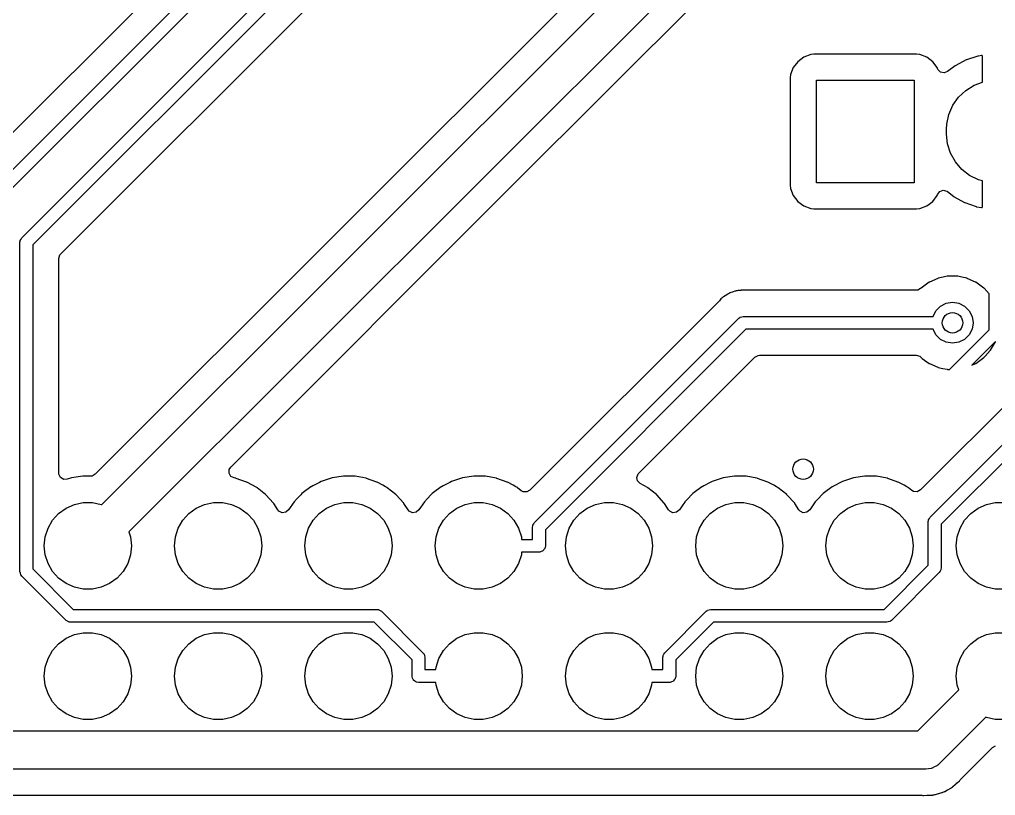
# Model space of a CAD drawing. Extents: x 0.3 to 11.5, y -8.2 to 3.2.
# Drawn here: x 2.904 to 3.653, y -3.338 to -2.742 of the extents above; entities that cross this region are included whole.
import ezdxf

# ---------------------------------------------------------------- set-up
doc = ezdxf.new("R2010")
doc.units = 0
doc.header["$MEASUREMENT"] = 0
doc.layers.add('BLACK', color=7, linetype='CONTINUOUS')

msp = doc.modelspace()

# ---------------------------------------------------------------- linework, layer by layer
at = {"layer": 'BLACK', "linetype": 'CONTINUOUS'}
for p, q in [((2.90604, -2.90925), (4.07264, -1.74264)), ((4.0797, -1.7495), (2.91444, -2.91477)), ((2.66121, -3.09468), (3.92344, -1.83244)), ((3.93185, -1.83796), (2.66672, -3.10308)), ((3.8738, -2.17957), (2.96242, -3.09095)), ((2.96746, -3.11423), (3.89017, -2.19151)), ((3.90673, -2.21672), (2.98823, -3.13521)), ((3.28273, -2.86902), (3.91357, -2.23819)), ((2.93591, -2.92161), (3.61271, -2.24481)), ((4.43265, -2.26604), (3.59573, -3.10296)), ((3.60322, -3.12378), (4.4478, -2.2792)), ((4.45332, -2.2876), (3.61162, -3.1293)), ((3.02948, -2.6981), (2.65437, -3.07321)), ((3.50614, -2.77065), (3.50155, -2.77408)), ((3.51151, -2.76863), (3.50614, -2.77065)), ((3.51396, -2.76837), (3.51151, -2.76863)), ((3.59275, -2.76837), (3.51396, -2.76837)), ((3.59519, -2.76863), (3.59275, -2.76837)), ((3.60056, -2.77065), (3.59519, -2.76863)), ((3.60515, -2.77408), (3.60056, -2.77065)), ((3.63979, -2.76982), (3.63119, -2.77263)), ((3.64018, -2.76973), (3.63979, -2.76982)), ((3.64263, -2.76935), (3.64018, -2.76973)), ((3.6432, -2.76943), (3.64263, -2.76935)), ((3.64335, -2.76996), (3.6432, -2.76943)), ((3.64335, -2.78981), (3.64335, -2.76996)), ((3.49811, -2.77867), (3.4961, -2.78404)), ((3.50155, -2.77408), (3.49811, -2.77867)), ((3.60859, -2.77867), (3.60515, -2.77408)), ((3.60887, -2.77942), (3.60859, -2.77867)), ((3.62244, -2.77719), (3.6165, -2.78165)), ((3.62279, -2.77697), (3.62244, -2.77719)), ((3.63081, -2.77279), (3.62279, -2.77697)), ((3.63119, -2.77263), (3.63081, -2.77279)), ((3.4961, -2.78404), (3.49583, -2.78649)), ((3.49583, -2.78649), (3.49583, -2.86902)), ((3.60917, -2.78007), (3.60887, -2.77942)), ((3.61115, -2.78204), (3.60917, -2.78007)), ((3.61388, -2.78263), (3.61115, -2.78204)), ((3.6165, -2.78165), (3.61388, -2.78263)), ((3.51585, -2.86713), (3.51585, -2.78839)), ((3.51585, -2.78839), (3.59085, -2.78839)), ((3.59085, -2.78839), (3.59085, -2.86713)), ((3.63047, -2.79617), (3.63691, -2.79218)), ((3.63691, -2.79218), (3.64335, -2.78981)), ((3.62062, -2.80759), (3.62496, -2.80138)), ((3.62496, -2.80138), (3.63047, -2.79617)), ((3.61761, -2.81455), (3.62062, -2.80759)), ((3.61606, -2.82197), (3.61761, -2.81455)), ((3.61585, -2.82589), (3.61606, -2.82197)), ((3.61585, -2.82963), (3.61585, -2.82589)), ((3.61662, -2.83717), (3.61585, -2.82963)), ((3.61888, -2.8444), (3.61662, -2.83717)), ((3.62256, -2.85103), (3.61888, -2.8444)), ((3.62749, -2.85678), (3.62256, -2.85103)), ((3.63348, -2.86143), (3.62749, -2.85678)), ((3.59085, -2.86713), (3.51585, -2.86713)), ((3.64028, -2.86477), (3.63348, -2.86143)), ((3.64335, -2.86557), (3.64028, -2.86477)), ((3.64335, -2.8855), (3.64335, -2.86557)), ((3.06641, -3.08535), (3.28273, -2.86902)), ((3.49583, -2.86902), (3.4961, -2.87147)), ((3.4961, -2.87147), (3.49811, -2.87684)), ((3.60859, -2.87684), (3.60889, -2.87604)), ((3.60889, -2.87604), (3.61057, -2.8738)), ((3.61057, -2.8738), (3.61319, -2.87283)), ((3.61319, -2.87283), (3.61592, -2.87343)), ((3.61592, -2.87343), (3.61661, -2.87388)), ((3.61661, -2.87388), (3.62126, -2.87756)), ((3.49811, -2.87684), (3.50155, -2.88143)), ((3.50155, -2.88143), (3.50614, -2.88487)), ((3.60056, -2.88487), (3.60515, -2.88143)), ((3.60515, -2.88143), (3.60859, -2.87684)), ((3.62126, -2.87756), (3.6216, -2.87778)), ((3.6216, -2.87778), (3.62952, -2.88215)), ((3.62952, -2.88215), (3.62989, -2.88232)), ((3.62989, -2.88232), (3.63842, -2.88534)), ((3.50614, -2.88487), (3.51151, -2.88688)), ((3.51151, -2.88688), (3.51396, -2.88715)), ((3.51396, -2.88715), (3.59275, -2.88715)), ((3.59275, -2.88715), (3.59519, -2.88688)), ((3.59519, -2.88688), (3.60056, -2.88487)), ((3.63842, -2.88534), (3.63881, -2.88544)), ((3.63881, -2.88544), (3.64265, -2.88613)), ((3.64265, -2.88613), (3.64317, -2.88607)), ((3.64317, -2.88607), (3.64333, -2.88555)), ((3.64333, -2.88555), (3.64335, -2.8855)), ((2.9046, -2.91273), (2.90472, -2.91186)), ((2.9046, -3.16565), (2.9046, -2.91273)), ((2.90471, -2.91168), (2.90476, -2.91158)), ((2.90472, -2.91186), (2.90471, -2.91168)), ((2.90476, -2.91158), (2.9048, -2.91133)), ((2.9048, -2.91133), (2.90546, -2.91031)), ((2.90546, -2.91031), (2.90604, -2.90925)), ((2.91444, -2.91477), (2.91444, -3.16362)), ((2.93446, -2.92511), (2.93525, -2.92243)), ((2.93446, -3.09002), (2.93446, -2.92511)), ((2.93525, -2.92243), (2.93591, -2.92161)), ((3.60238, -2.94345), (3.5963, -2.94787)), ((3.60262, -2.94334), (3.60238, -2.94345)), ((3.60901, -2.9405), (3.60262, -2.94334)), ((3.60262, -2.94334), (3.60262, -2.94334)), ((3.60902, -2.9405), (3.60901, -2.9405)), ((3.60925, -2.94039), (3.60902, -2.9405)), ((3.61326, -2.93954), (3.60925, -2.94039)), ((3.61635, -2.93888), (3.61326, -2.93954)), ((3.61661, -2.93883), (3.61635, -2.93888)), ((3.61635, -2.93888), (3.61635, -2.93888)), ((3.62413, -2.93883), (3.61661, -2.93883)), ((3.62438, -2.93888), (3.62413, -2.93883)), ((3.62748, -2.93954), (3.62438, -2.93888)), ((3.62438, -2.93888), (3.62438, -2.93888)), ((3.63148, -2.94039), (3.62748, -2.93954)), ((3.63172, -2.9405), (3.63148, -2.94039)), ((3.63811, -2.94334), (3.63172, -2.9405)), ((3.63172, -2.9405), (3.63172, -2.9405)), ((3.63835, -2.94345), (3.63811, -2.94334)), ((3.63811, -2.94334), (3.63811, -2.94334)), ((3.64443, -2.94787), (3.63835, -2.94345)), ((3.45146, -2.95104), (3.45009, -2.95144)), ((3.45191, -2.95089), (3.45146, -2.95104)), ((3.45323, -2.95036), (3.45191, -2.95089)), ((3.45352, -2.95025), (3.45323, -2.95036)), ((3.45323, -2.95036), (3.45323, -2.95036)), ((3.45383, -2.95021), (3.45352, -2.95025)), ((3.45431, -2.95015), (3.45383, -2.95021)), ((3.45383, -2.95021), (3.45383, -2.95021)), ((3.45508, -2.94999), (3.45431, -2.95015)), ((3.45584, -2.94976), (3.45508, -2.94999)), ((3.45615, -2.94976), (3.45584, -2.94976)), ((3.45631, -2.94975), (3.45615, -2.94976)), ((3.45758, -2.94971), (3.45631, -2.94975)), ((3.45805, -2.94967), (3.45758, -2.94971)), ((3.45821, -2.94965), (3.45805, -2.94967)), ((3.45805, -2.94967), (3.45805, -2.94967)), ((3.45805, -2.94967), (3.45805, -2.94967)), ((3.45931, -2.94965), (3.45821, -2.94965)), ((3.45946, -2.94965), (3.45931, -2.94965)), ((3.46183, -2.94958), (3.45946, -2.94965)), ((3.46214, -2.94957), (3.46183, -2.94958)), ((3.46183, -2.94958), (3.46183, -2.94958)), ((3.46244, -2.94963), (3.46214, -2.94957)), ((3.46288, -2.94965), (3.46244, -2.94963)), ((3.59248, -2.94965), (3.46288, -2.94965)), ((3.59379, -2.94948), (3.59248, -2.94965)), ((3.59589, -2.94819), (3.59379, -2.94948)), ((3.59593, -2.94823), (3.59589, -2.94819)), ((3.59613, -2.94806), (3.59593, -2.94823)), ((3.5963, -2.94787), (3.59613, -2.94806)), ((3.64461, -2.94806), (3.64443, -2.94787)), ((3.64843, -2.95231), (3.64461, -2.94806)), ((3.64461, -2.94806), (3.64461, -2.94806)), ((3.44114, -2.95796), (3.29596, -3.10314)), ((3.44146, -2.95761), (3.44114, -2.95796)), ((3.44207, -2.95686), (3.44146, -2.95761)), ((3.44257, -2.95627), (3.44207, -2.95686)), ((3.44321, -2.9558), (3.44257, -2.95627)), ((3.4438, -2.95529), (3.44321, -2.9558)), ((3.44437, -2.95473), (3.4438, -2.95529)), ((3.44464, -2.95457), (3.44437, -2.95473)), ((3.44587, -2.95384), (3.44464, -2.95457)), ((3.44464, -2.95457), (3.44464, -2.95457)), ((3.44626, -2.95359), (3.44587, -2.95384)), ((3.44741, -2.95275), (3.44626, -2.95359)), ((3.44766, -2.95256), (3.44741, -2.95275)), ((3.44741, -2.95275), (3.44741, -2.95275)), ((3.44841, -2.95227), (3.44766, -2.95256)), ((3.44911, -2.95193), (3.44841, -2.95227)), ((3.44952, -2.95168), (3.44911, -2.95193)), ((3.44979, -2.95152), (3.44952, -2.95168)), ((3.44952, -2.95168), (3.44952, -2.95168)), ((3.45009, -2.95144), (3.44979, -2.95152)), ((3.45009, -2.95144), (3.45009, -2.95144)), ((3.64843, -2.97994), (3.64843, -2.95231)), ((3.60542, -2.96967), (3.60763, -2.96534)), ((3.60763, -2.96534), (3.61111, -2.96185)), ((3.61111, -2.96185), (3.6155, -2.95962)), ((3.6155, -2.95962), (3.62037, -2.95885)), ((3.62037, -2.95885), (3.62523, -2.95962)), ((3.62523, -2.95962), (3.62962, -2.96185)), ((3.62962, -2.96185), (3.63311, -2.96534)), ((3.63311, -2.96534), (3.63534, -2.96973)), ((3.29948, -3.12793), (3.4563, -2.97111)), ((3.4563, -2.97111), (3.457, -2.97059)), ((3.457, -2.97059), (3.45712, -2.97045)), ((3.45712, -2.97045), (3.45722, -2.97042)), ((3.45722, -2.97042), (3.45743, -2.97027)), ((3.45743, -2.97027), (3.45861, -2.97001)), ((3.45861, -2.97001), (3.45978, -2.96967)), ((3.45978, -2.96967), (3.60542, -2.96967)), ((3.63534, -2.96973), (3.63611, -2.97459)), ((3.46181, -2.97952), (3.30788, -3.13345)), ((3.60542, -2.97952), (3.46181, -2.97952)), ((3.60763, -2.98385), (3.60542, -2.97952)), ((3.61801, -3.01036), (3.64843, -2.97994)), ((3.63534, -2.97946), (3.63311, -2.98385)), ((3.63611, -2.97459), (3.63534, -2.97946)), ((3.61111, -2.98733), (3.60763, -2.98385)), ((3.6155, -2.98957), (3.61111, -2.98733)), ((3.62962, -2.98733), (3.62523, -2.98957)), ((3.63311, -2.98385), (3.62962, -2.98733)), ((3.62037, -2.99034), (3.6155, -2.98957)), ((3.62523, -2.98957), (3.62037, -2.99034)), ((3.6533, -2.98899), (3.6351, -3.00719)), ((3.64533, -3.00032), (3.64929, -2.99593)), ((3.64929, -2.99593), (3.64946, -2.99573)), ((3.64929, -2.99593), (3.64929, -2.99593)), ((3.64946, -2.99573), (3.65322, -2.98922)), ((3.65322, -2.98922), (3.6533, -2.98899)), ((3.3795, -3.09014), (3.46865, -3.00099)), ((3.46865, -3.00099), (3.47111, -2.99965)), ((3.47111, -2.99965), (3.47216, -2.99954)), ((3.47216, -2.99954), (3.59248, -2.99954)), ((3.59248, -2.99954), (3.59517, -3.00032)), ((3.59517, -3.00032), (3.59592, -3.00097)), ((3.59592, -3.00097), (3.59593, -3.00095)), ((3.59593, -3.00095), (3.59613, -3.00113)), ((3.59613, -3.00113), (3.5963, -3.00132)), ((3.5963, -3.00132), (3.59715, -3.00194)), ((3.59715, -3.00194), (3.59886, -3.00318)), ((3.59886, -3.00318), (3.60238, -3.00574)), ((3.63835, -3.00574), (3.64443, -3.00132)), ((3.64443, -3.00132), (3.64533, -3.00032)), ((3.60238, -3.00574), (3.60262, -3.00585)), ((3.60262, -3.00585), (3.60262, -3.00585)), ((3.60262, -3.00585), (3.60901, -3.00869)), ((3.60901, -3.00869), (3.60925, -3.0088)), ((3.60925, -3.0088), (3.61293, -3.00958)), ((3.61293, -3.00958), (3.61635, -3.01031)), ((3.61635, -3.01031), (3.61635, -3.01031)), ((3.61635, -3.01031), (3.61661, -3.01036)), ((3.61661, -3.01036), (3.61801, -3.01036)), ((3.6351, -3.00719), (3.63811, -3.00585)), ((3.63811, -3.00585), (3.63835, -3.00574)), ((3.63811, -3.00585), (3.63811, -3.00585)), ((3.06521, -3.0873), (3.06641, -3.08535)), ((2.93453, -3.09088), (2.93446, -3.09002)), ((2.93577, -3.09338), (2.93453, -3.09088)), ((2.93817, -3.09482), (2.93577, -3.09338)), ((2.95295, -3.09233), (2.94426, -3.09366)), ((2.95316, -3.09233), (2.95295, -3.09233)), ((2.95885, -3.0924), (2.95316, -3.09233)), ((2.95316, -3.09233), (2.95316, -3.09233)), ((2.95997, -3.09229), (2.95885, -3.0924)), ((2.96242, -3.09095), (2.95997, -3.09229)), ((3.06511, -3.09009), (3.06521, -3.0873)), ((3.06654, -3.09249), (3.06511, -3.09009)), ((3.06905, -3.09374), (3.06654, -3.09249)), ((3.15295, -3.09233), (3.14426, -3.09366)), ((3.15316, -3.09233), (3.15295, -3.09233)), ((3.15872, -3.0924), (3.15316, -3.09233)), ((3.15316, -3.09233), (3.15316, -3.09233)), ((3.16175, -3.09244), (3.15872, -3.0924)), ((3.16195, -3.09247), (3.16175, -3.09244)), ((3.17021, -3.09394), (3.16195, -3.09247)), ((3.16195, -3.09247), (3.16195, -3.09247)), ((3.25295, -3.09233), (3.24426, -3.09366)), ((3.25316, -3.09233), (3.25295, -3.09233)), ((3.25872, -3.0924), (3.25316, -3.09233)), ((3.25316, -3.09233), (3.25316, -3.09233)), ((3.26175, -3.09244), (3.25872, -3.0924)), ((3.26195, -3.09247), (3.26175, -3.09244)), ((3.27021, -3.09394), (3.26195, -3.09247)), ((3.26195, -3.09247), (3.26195, -3.09247)), ((3.37806, -3.09327), (3.37905, -3.09066)), ((3.37864, -3.09601), (3.37806, -3.09327)), ((3.37905, -3.09066), (3.3795, -3.09014)), ((3.45295, -3.09233), (3.44426, -3.09366)), ((3.45316, -3.09233), (3.45295, -3.09233)), ((3.45872, -3.0924), (3.45316, -3.09233)), ((3.45316, -3.09233), (3.45316, -3.09233)), ((3.46175, -3.09244), (3.45872, -3.0924)), ((3.46195, -3.09247), (3.46175, -3.09244)), ((3.47021, -3.09394), (3.46195, -3.09247)), ((3.46195, -3.09247), (3.46195, -3.09247)), ((3.55295, -3.09233), (3.54426, -3.09366)), ((3.55316, -3.09233), (3.55295, -3.09233)), ((3.55872, -3.0924), (3.55316, -3.09233)), ((3.55316, -3.09233), (3.55316, -3.09233)), ((3.56175, -3.09244), (3.55872, -3.0924)), ((3.56195, -3.09247), (3.56175, -3.09244)), ((3.57021, -3.09394), (3.56195, -3.09247)), ((3.56195, -3.09247), (3.56195, -3.09247)), ((2.94096, -3.09474), (2.93817, -3.09482)), ((2.94426, -3.09366), (2.94096, -3.09474)), ((3.07041, -3.09398), (3.06905, -3.09374)), ((3.0706, -3.09405), (3.07041, -3.09398)), ((3.0785, -3.09685), (3.0706, -3.09405)), ((3.0706, -3.09405), (3.0706, -3.09405)), ((3.0787, -3.09691), (3.0785, -3.09685)), ((3.0785, -3.09685), (3.0785, -3.09685)), ((3.08319, -3.09939), (3.0787, -3.09691)), ((3.08526, -3.10054), (3.08319, -3.09939)), ((3.0864, -3.10117), (3.08526, -3.10054)), ((3.12794, -3.10058), (3.12208, -3.10497)), ((3.1281, -3.10045), (3.12794, -3.10058)), ((3.12794, -3.10058), (3.12794, -3.10058)), ((3.12941, -3.09977), (3.1281, -3.10045)), ((3.13446, -3.09714), (3.12941, -3.09977)), ((3.1359, -3.09639), (3.13446, -3.09714)), ((3.14426, -3.09366), (3.1359, -3.09639)), ((3.17041, -3.09398), (3.17021, -3.09394)), ((3.17021, -3.09394), (3.17021, -3.09394)), ((3.1706, -3.09405), (3.17041, -3.09398)), ((3.1785, -3.09685), (3.1706, -3.09405)), ((3.1706, -3.09405), (3.1706, -3.09405)), ((3.1787, -3.09691), (3.1785, -3.09685)), ((3.1785, -3.09685), (3.1785, -3.09685)), ((3.18319, -3.09939), (3.1787, -3.09691)), ((3.18526, -3.10054), (3.18319, -3.09939)), ((3.1864, -3.10117), (3.18526, -3.10054)), ((3.22794, -3.10058), (3.22208, -3.10497)), ((3.2281, -3.10045), (3.22794, -3.10058)), ((3.22794, -3.10058), (3.22794, -3.10058)), ((3.22941, -3.09977), (3.2281, -3.10045)), ((3.23446, -3.09714), (3.22941, -3.09977)), ((3.2359, -3.09639), (3.23446, -3.09714)), ((3.24426, -3.09366), (3.2359, -3.09639)), ((3.27041, -3.09398), (3.27021, -3.09394)), ((3.27021, -3.09394), (3.27021, -3.09394)), ((3.2706, -3.09405), (3.27041, -3.09398)), ((3.2785, -3.09685), (3.2706, -3.09405)), ((3.2706, -3.09405), (3.2706, -3.09405)), ((3.2787, -3.09691), (3.2785, -3.09685)), ((3.2785, -3.09685), (3.2785, -3.09685)), ((3.28319, -3.09939), (3.2787, -3.09691)), ((3.28526, -3.10054), (3.28319, -3.09939)), ((3.2864, -3.10117), (3.28526, -3.10054)), ((3.38061, -3.09799), (3.37864, -3.09601)), ((3.38621, -3.10108), (3.38061, -3.09799)), ((3.38654, -3.10131), (3.38621, -3.10108)), ((3.42794, -3.10058), (3.42208, -3.10497)), ((3.4281, -3.10045), (3.42794, -3.10058)), ((3.42794, -3.10058), (3.42794, -3.10058)), ((3.42941, -3.09977), (3.4281, -3.10045)), ((3.43446, -3.09714), (3.42941, -3.09977)), ((3.4359, -3.09639), (3.43446, -3.09714)), ((3.44426, -3.09366), (3.4359, -3.09639)), ((3.47041, -3.09398), (3.47021, -3.09394)), ((3.47021, -3.09394), (3.47021, -3.09394)), ((3.4706, -3.09405), (3.47041, -3.09398)), ((3.4785, -3.09685), (3.4706, -3.09405)), ((3.4706, -3.09405), (3.4706, -3.09405)), ((3.4787, -3.09691), (3.4785, -3.09685)), ((3.4785, -3.09685), (3.4785, -3.09685)), ((3.48319, -3.09939), (3.4787, -3.09691)), ((3.48526, -3.10054), (3.48319, -3.09939)), ((3.4864, -3.10117), (3.48526, -3.10054)), ((3.52794, -3.10058), (3.52208, -3.10497)), ((3.5281, -3.10045), (3.52794, -3.10058)), ((3.52794, -3.10058), (3.52794, -3.10058)), ((3.52941, -3.09977), (3.5281, -3.10045)), ((3.53446, -3.09714), (3.52941, -3.09977)), ((3.5359, -3.09639), (3.53446, -3.09714)), ((3.54426, -3.09366), (3.5359, -3.09639)), ((3.57041, -3.09398), (3.57021, -3.09394)), ((3.57021, -3.09394), (3.57021, -3.09394)), ((3.5706, -3.09405), (3.57041, -3.09398)), ((3.5785, -3.09685), (3.5706, -3.09405)), ((3.5706, -3.09405), (3.5706, -3.09405)), ((3.5787, -3.09691), (3.5785, -3.09685)), ((3.5785, -3.09685), (3.5785, -3.09685)), ((3.58319, -3.09939), (3.5787, -3.09691)), ((3.58526, -3.10054), (3.58319, -3.09939)), ((3.5864, -3.10117), (3.58526, -3.10054)), ((3.08656, -3.10129), (3.0864, -3.10117)), ((3.09314, -3.10649), (3.08656, -3.10129)), ((3.08656, -3.10129), (3.08656, -3.10129)), ((3.0933, -3.10662), (3.09314, -3.10649)), ((3.09314, -3.10649), (3.09314, -3.10649)), ((3.09922, -3.11312), (3.0933, -3.10662)), ((3.12006, -3.10678), (3.11738, -3.10959)), ((3.12107, -3.10573), (3.12006, -3.10678)), ((3.12208, -3.10497), (3.12107, -3.10573)), ((3.18656, -3.10129), (3.1864, -3.10117)), ((3.19314, -3.10649), (3.18656, -3.10129)), ((3.18656, -3.10129), (3.18656, -3.10129)), ((3.1933, -3.10662), (3.19314, -3.10649)), ((3.19314, -3.10649), (3.19314, -3.10649)), ((3.19922, -3.11312), (3.1933, -3.10662)), ((3.22006, -3.10678), (3.21738, -3.10959)), ((3.22107, -3.10573), (3.22006, -3.10678)), ((3.22208, -3.10497), (3.22107, -3.10573)), ((3.28656, -3.10129), (3.2864, -3.10117)), ((3.28938, -3.10352), (3.28656, -3.10129)), ((3.28656, -3.10129), (3.28656, -3.10129)), ((3.29072, -3.10428), (3.28938, -3.10352)), ((3.29351, -3.10448), (3.29072, -3.10428)), ((3.29596, -3.10314), (3.29351, -3.10448)), ((3.39312, -3.1065), (3.38654, -3.10131)), ((3.39342, -3.10678), (3.39312, -3.1065)), ((3.39906, -3.11298), (3.39342, -3.10678)), ((3.42006, -3.10678), (3.41738, -3.10959)), ((3.42107, -3.10573), (3.42006, -3.10678)), ((3.42208, -3.10497), (3.42107, -3.10573)), ((3.48656, -3.10129), (3.4864, -3.10117)), ((3.49314, -3.10649), (3.48656, -3.10129)), ((3.48656, -3.10129), (3.48656, -3.10129)), ((3.4933, -3.10662), (3.49314, -3.10649)), ((3.49314, -3.10649), (3.49314, -3.10649)), ((3.49922, -3.11312), (3.4933, -3.10662)), ((3.52006, -3.10678), (3.51738, -3.10959)), ((3.52107, -3.10573), (3.52006, -3.10678)), ((3.52208, -3.10497), (3.52107, -3.10573)), ((3.58656, -3.10129), (3.5864, -3.10117)), ((3.58915, -3.10334), (3.58656, -3.10129)), ((3.58656, -3.10129), (3.58656, -3.10129)), ((3.59049, -3.1041), (3.58915, -3.10334)), ((3.59328, -3.1043), (3.59049, -3.1041)), ((3.59573, -3.10296), (3.59328, -3.1043)), ((2.93996, -3.11688), (2.94636, -3.11404)), ((2.94636, -3.11404), (2.9532, -3.11258)), ((2.9532, -3.11258), (2.96019, -3.11258)), ((2.96019, -3.11258), (2.96704, -3.11404)), ((2.96704, -3.11404), (2.96746, -3.11423)), ((3.03996, -3.11688), (3.04636, -3.11404)), ((3.04636, -3.11404), (3.0532, -3.11258)), ((3.0532, -3.11258), (3.06019, -3.11258)), ((3.06019, -3.11258), (3.06704, -3.11404)), ((3.06704, -3.11404), (3.07343, -3.11688)), ((3.09933, -3.11329), (3.09922, -3.11312)), ((3.1025, -3.11819), (3.09933, -3.11329)), ((3.09933, -3.11329), (3.09933, -3.11329)), ((3.11499, -3.11209), (3.11076, -3.11829)), ((3.11738, -3.10959), (3.11499, -3.11209)), ((3.13996, -3.11688), (3.14636, -3.11404)), ((3.14636, -3.11404), (3.1532, -3.11258)), ((3.1532, -3.11258), (3.16019, -3.11258)), ((3.16019, -3.11258), (3.16704, -3.11404)), ((3.16704, -3.11404), (3.17343, -3.11688)), ((3.19933, -3.11329), (3.19922, -3.11312)), ((3.2025, -3.11819), (3.19933, -3.11329)), ((3.19933, -3.11329), (3.19933, -3.11329)), ((3.21499, -3.11209), (3.21076, -3.11829)), ((3.21738, -3.10959), (3.21499, -3.11209)), ((3.23996, -3.11688), (3.24636, -3.11404)), ((3.24636, -3.11404), (3.2532, -3.11258)), ((3.2532, -3.11258), (3.26019, -3.11258)), ((3.26019, -3.11258), (3.26704, -3.11404)), ((3.26704, -3.11404), (3.27343, -3.11688)), ((3.33996, -3.11688), (3.34636, -3.11404)), ((3.34636, -3.11404), (3.3532, -3.11258)), ((3.3532, -3.11258), (3.36019, -3.11258)), ((3.36019, -3.11258), (3.36704, -3.11404)), ((3.36704, -3.11404), (3.37343, -3.11688)), ((3.39931, -3.1133), (3.39906, -3.11298)), ((3.40248, -3.11821), (3.39931, -3.1133)), ((3.41342, -3.11439), (3.41076, -3.11829)), ((3.41487, -3.11226), (3.41342, -3.11439)), ((3.41499, -3.11209), (3.41487, -3.11226)), ((3.41487, -3.11226), (3.41487, -3.11226)), ((3.41738, -3.10959), (3.41499, -3.11209)), ((3.43996, -3.11688), (3.44636, -3.11404)), ((3.44636, -3.11404), (3.4532, -3.11258)), ((3.4532, -3.11258), (3.46019, -3.11258)), ((3.46019, -3.11258), (3.46704, -3.11404)), ((3.46704, -3.11404), (3.47343, -3.11688)), ((3.49933, -3.11329), (3.49922, -3.11312)), ((3.5025, -3.11819), (3.49933, -3.11329)), ((3.49933, -3.11329), (3.49933, -3.11329)), ((3.51499, -3.11209), (3.51076, -3.11829)), ((3.51738, -3.10959), (3.51499, -3.11209)), ((3.53996, -3.11688), (3.54636, -3.11404)), ((3.54636, -3.11404), (3.5532, -3.11258)), ((3.5532, -3.11258), (3.56019, -3.11258)), ((3.56019, -3.11258), (3.56704, -3.11404)), ((3.56704, -3.11404), (3.57343, -3.11688)), ((3.63996, -3.11688), (3.64636, -3.11404)), ((3.64636, -3.11404), (3.6532, -3.11258)), ((3.6532, -3.11258), (3.66019, -3.11258)), ((2.92962, -3.1262), (2.9343, -3.121)), ((2.9343, -3.121), (2.93996, -3.11688)), ((3.02962, -3.1262), (3.0343, -3.121)), ((3.0343, -3.121), (3.03996, -3.11688)), ((3.07343, -3.11688), (3.07909, -3.121)), ((3.07909, -3.121), (3.08377, -3.1262)), ((3.10331, -3.11916), (3.1025, -3.11819)), ((3.10582, -3.12039), (3.10331, -3.11916)), ((3.1086, -3.12006), (3.10582, -3.12039)), ((3.11076, -3.11829), (3.1086, -3.12006)), ((3.12962, -3.1262), (3.1343, -3.121)), ((3.1343, -3.121), (3.13996, -3.11688)), ((3.17343, -3.11688), (3.17909, -3.121)), ((3.17909, -3.121), (3.18377, -3.1262)), ((3.20331, -3.11916), (3.2025, -3.11819)), ((3.20582, -3.12039), (3.20331, -3.11916)), ((3.2086, -3.12006), (3.20582, -3.12039)), ((3.21076, -3.11829), (3.2086, -3.12006)), ((3.22962, -3.1262), (3.2343, -3.121)), ((3.2343, -3.121), (3.23996, -3.11688)), ((3.27343, -3.11688), (3.27909, -3.121)), ((3.27909, -3.121), (3.28377, -3.1262)), ((3.32962, -3.1262), (3.3343, -3.121)), ((3.3343, -3.121), (3.33996, -3.11688)), ((3.37343, -3.11688), (3.37909, -3.121)), ((3.37909, -3.121), (3.38377, -3.1262)), ((3.4033, -3.11917), (3.40248, -3.11821)), ((3.40581, -3.1204), (3.4033, -3.11917)), ((3.40859, -3.12008), (3.40581, -3.1204)), ((3.41075, -3.11831), (3.40859, -3.12008)), ((3.41076, -3.11829), (3.41075, -3.11831)), ((3.42962, -3.1262), (3.4343, -3.121)), ((3.4343, -3.121), (3.43996, -3.11688)), ((3.47343, -3.11688), (3.47909, -3.121)), ((3.47909, -3.121), (3.48377, -3.1262)), ((3.50331, -3.11916), (3.5025, -3.11819)), ((3.50582, -3.12039), (3.50331, -3.11916)), ((3.5086, -3.12006), (3.50582, -3.12039)), ((3.51076, -3.11829), (3.5086, -3.12006)), ((3.52962, -3.1262), (3.5343, -3.121)), ((3.5343, -3.121), (3.53996, -3.11688)), ((3.57343, -3.11688), (3.57909, -3.121)), ((3.57909, -3.121), (3.58377, -3.1262)), ((3.62962, -3.1262), (3.6343, -3.121)), ((3.6343, -3.121), (3.63996, -3.11688)), ((2.92613, -3.13225), (2.92962, -3.1262)), ((3.02613, -3.13225), (3.02962, -3.1262)), ((3.08377, -3.1262), (3.08727, -3.13225)), ((3.12613, -3.13225), (3.12962, -3.1262)), ((3.18377, -3.1262), (3.18727, -3.13225)), ((3.22613, -3.13225), (3.22962, -3.1262)), ((3.28377, -3.1262), (3.28727, -3.13225)), ((3.29804, -3.13141), (3.29817, -3.13054)), ((3.29815, -3.13036), (3.29821, -3.13026)), ((3.29817, -3.13054), (3.29815, -3.13036)), ((3.29821, -3.13026), (3.29824, -3.13001)), ((3.29824, -3.13001), (3.2989, -3.12899)), ((3.2989, -3.12899), (3.29948, -3.12793)), ((3.32613, -3.13225), (3.32962, -3.1262)), ((3.38377, -3.1262), (3.38727, -3.13225)), ((3.42613, -3.13225), (3.42962, -3.1262)), ((3.48377, -3.1262), (3.48727, -3.13225)), ((3.52613, -3.13225), (3.52962, -3.1262)), ((3.58377, -3.1262), (3.58727, -3.13225)), ((3.60178, -3.12726), (3.6019, -3.1264)), ((3.60178, -3.16079), (3.60178, -3.12726)), ((3.60189, -3.12622), (3.60194, -3.12612)), ((3.6019, -3.1264), (3.60189, -3.12622)), ((3.60194, -3.12612), (3.60198, -3.12587)), ((3.60198, -3.12587), (3.60264, -3.12485)), ((3.60264, -3.12485), (3.60322, -3.12378)), ((3.61162, -3.1293), (3.61162, -3.16283)), ((3.62613, -3.13225), (3.62962, -3.1262)), ((2.92396, -3.13891), (2.92613, -3.13225)), ((2.98823, -3.13521), (2.98943, -3.13891)), ((3.02396, -3.13891), (3.02613, -3.13225)), ((3.08727, -3.13225), (3.08943, -3.13891)), ((3.12396, -3.13891), (3.12613, -3.13225)), ((3.18727, -3.13225), (3.18943, -3.13891)), ((3.22396, -3.13891), (3.22613, -3.13225)), ((3.28727, -3.13225), (3.28943, -3.13891)), ((3.29804, -3.14094), (3.29804, -3.13141)), ((3.30788, -3.13345), (3.30788, -3.14587)), ((3.32396, -3.13891), (3.32613, -3.13225)), ((3.38727, -3.13225), (3.38943, -3.13891)), ((3.42396, -3.13891), (3.42613, -3.13225)), ((3.48727, -3.13225), (3.48943, -3.13891)), ((3.52396, -3.13891), (3.52613, -3.13225)), ((3.58727, -3.13225), (3.58943, -3.13891)), ((3.62396, -3.13891), (3.62613, -3.13225)), ((2.92323, -3.14587), (2.92396, -3.13891)), ((2.92396, -3.15282), (2.92323, -3.14587)), ((2.98943, -3.13891), (2.99016, -3.14587)), ((2.99016, -3.14587), (2.98943, -3.15282)), ((3.02323, -3.14587), (3.02396, -3.13891)), ((3.02396, -3.15282), (3.02323, -3.14587)), ((3.08943, -3.13891), (3.09016, -3.14587)), ((3.09016, -3.14587), (3.08943, -3.15282)), ((3.12323, -3.14587), (3.12396, -3.13891)), ((3.12396, -3.15282), (3.12323, -3.14587)), ((3.18943, -3.13891), (3.19016, -3.14587)), ((3.19016, -3.14587), (3.18943, -3.15282)), ((3.22323, -3.14587), (3.22396, -3.13891)), ((3.22396, -3.15282), (3.22323, -3.14587)), ((3.28943, -3.13891), (3.28964, -3.14094)), ((3.28964, -3.14094), (3.29804, -3.14094)), ((3.30788, -3.14587), (3.30768, -3.14726)), ((3.32323, -3.14587), (3.32396, -3.13891)), ((3.32396, -3.15282), (3.32323, -3.14587)), ((3.38943, -3.13891), (3.39016, -3.14587)), ((3.39016, -3.14587), (3.38943, -3.15282)), ((3.42323, -3.14587), (3.42396, -3.13891)), ((3.42396, -3.15282), (3.42323, -3.14587)), ((3.48943, -3.13891), (3.49016, -3.14587)), ((3.49016, -3.14587), (3.48943, -3.15282)), ((3.52323, -3.14587), (3.52396, -3.13891)), ((3.52396, -3.15282), (3.52323, -3.14587)), ((3.58943, -3.13891), (3.59016, -3.14587)), ((3.59016, -3.14587), (3.58943, -3.15282)), ((3.62323, -3.14587), (3.62396, -3.13891)), ((3.62396, -3.15282), (3.62323, -3.14587)), ((2.92613, -3.15948), (2.92396, -3.15282)), ((2.98943, -3.15282), (2.98727, -3.15948)), ((3.02613, -3.15948), (3.02396, -3.15282)), ((3.08943, -3.15282), (3.08727, -3.15948)), ((3.12613, -3.15948), (3.12396, -3.15282)), ((3.18943, -3.15282), (3.18727, -3.15948)), ((3.22613, -3.15948), (3.22396, -3.15282)), ((3.28943, -3.15282), (3.28727, -3.15948)), ((3.28964, -3.15079), (3.28943, -3.15282)), ((3.30296, -3.15079), (3.28964, -3.15079)), ((3.3033, -3.15069), (3.30296, -3.15079)), ((3.30365, -3.15074), (3.3033, -3.15069)), ((3.30461, -3.1503), (3.30365, -3.15074)), ((3.30562, -3.15001), (3.30461, -3.1503)), ((3.30585, -3.14974), (3.30562, -3.15001)), ((3.30618, -3.14959), (3.30585, -3.14974)), ((3.30675, -3.14871), (3.30618, -3.14959)), ((3.30744, -3.14791), (3.30675, -3.14871)), ((3.30749, -3.14756), (3.30744, -3.14791)), ((3.30768, -3.14726), (3.30749, -3.14756)), ((3.32613, -3.15948), (3.32396, -3.15282)), ((3.38943, -3.15282), (3.38727, -3.15948)), ((3.42613, -3.15948), (3.42396, -3.15282)), ((3.48943, -3.15282), (3.48727, -3.15948)), ((3.52613, -3.15948), (3.52396, -3.15282)), ((3.58943, -3.15282), (3.58727, -3.15948)), ((3.62613, -3.15948), (3.62396, -3.15282)), ((2.92962, -3.16554), (2.92613, -3.15948)), ((2.98727, -3.15948), (2.98377, -3.16554)), ((3.02962, -3.16554), (3.02613, -3.15948)), ((3.08727, -3.15948), (3.08377, -3.16554)), ((3.12962, -3.16554), (3.12613, -3.15948)), ((3.18727, -3.15948), (3.18377, -3.16554)), ((3.22962, -3.16554), (3.22613, -3.15948)), ((3.28727, -3.15948), (3.28377, -3.16554)), ((3.32962, -3.16554), (3.32613, -3.15948)), ((3.38727, -3.15948), (3.38377, -3.16554)), ((3.42962, -3.16554), (3.42613, -3.15948)), ((3.48727, -3.15948), (3.48377, -3.16554)), ((3.52962, -3.16554), (3.52613, -3.15948)), ((3.56789, -3.19468), (3.60178, -3.16079)), ((3.58727, -3.15948), (3.58377, -3.16554)), ((3.62962, -3.16554), (3.62613, -3.15948)), ((2.90494, -3.16682), (2.9046, -3.16565)), ((2.90519, -3.168), (2.90494, -3.16682)), ((2.90535, -3.16821), (2.90519, -3.168)), ((2.90538, -3.16831), (2.90535, -3.16821)), ((2.90552, -3.16843), (2.90538, -3.16831)), ((2.90604, -3.16913), (2.90552, -3.16843)), ((2.91444, -3.16362), (2.94551, -3.19468)), ((2.9343, -3.17074), (2.92962, -3.16554)), ((2.98377, -3.16554), (2.97909, -3.17074)), ((3.0343, -3.17074), (3.02962, -3.16554)), ((3.08377, -3.16554), (3.07909, -3.17074)), ((3.1343, -3.17074), (3.12962, -3.16554)), ((3.18377, -3.16554), (3.17909, -3.17074)), ((3.2343, -3.17074), (3.22962, -3.16554)), ((3.28377, -3.16554), (3.27909, -3.17074)), ((3.3343, -3.17074), (3.32962, -3.16554)), ((3.38377, -3.16554), (3.37909, -3.17074)), ((3.4343, -3.17074), (3.42962, -3.16554)), ((3.48377, -3.16554), (3.47909, -3.17074)), ((3.5343, -3.17074), (3.52962, -3.16554)), ((3.61018, -3.16631), (3.57341, -3.20308)), ((3.58377, -3.16554), (3.57909, -3.17074)), ((3.61076, -3.16525), (3.61018, -3.16631)), ((3.61142, -3.16423), (3.61076, -3.16525)), ((3.61145, -3.16398), (3.61142, -3.16423)), ((3.61151, -3.16388), (3.61145, -3.16398)), ((3.61162, -3.16283), (3.61149, -3.1637)), ((3.61149, -3.1637), (3.61151, -3.16388)), ((3.6343, -3.17074), (3.62962, -3.16554)), ((2.93999, -3.20308), (2.90604, -3.16913)), ((2.93996, -3.17485), (2.9343, -3.17074)), ((2.94636, -3.17769), (2.93996, -3.17485)), ((2.97343, -3.17485), (2.96704, -3.17769)), ((2.97909, -3.17074), (2.97343, -3.17485)), ((3.03996, -3.17485), (3.0343, -3.17074)), ((3.04636, -3.17769), (3.03996, -3.17485)), ((3.07343, -3.17485), (3.06704, -3.17769)), ((3.07909, -3.17074), (3.07343, -3.17485)), ((3.13996, -3.17485), (3.1343, -3.17074)), ((3.14636, -3.17769), (3.13996, -3.17485)), ((3.17343, -3.17485), (3.16704, -3.17769)), ((3.17909, -3.17074), (3.17343, -3.17485)), ((3.23996, -3.17485), (3.2343, -3.17074)), ((3.24636, -3.17769), (3.23996, -3.17485)), ((3.27343, -3.17485), (3.26704, -3.17769)), ((3.27909, -3.17074), (3.27343, -3.17485)), ((3.33996, -3.17485), (3.3343, -3.17074)), ((3.34636, -3.17769), (3.33996, -3.17485)), ((3.37343, -3.17485), (3.36704, -3.17769)), ((3.37909, -3.17074), (3.37343, -3.17485)), ((3.43996, -3.17485), (3.4343, -3.17074)), ((3.44636, -3.17769), (3.43996, -3.17485)), ((3.47343, -3.17485), (3.46704, -3.17769)), ((3.47909, -3.17074), (3.47343, -3.17485)), ((3.53996, -3.17485), (3.5343, -3.17074)), ((3.54636, -3.17769), (3.53996, -3.17485)), ((3.57343, -3.17485), (3.56704, -3.17769)), ((3.57909, -3.17074), (3.57343, -3.17485)), ((3.63996, -3.17485), (3.6343, -3.17074)), ((3.64636, -3.17769), (3.63996, -3.17485)), ((2.9532, -3.17915), (2.94636, -3.17769)), ((2.96019, -3.17915), (2.9532, -3.17915)), ((2.96704, -3.17769), (2.96019, -3.17915)), ((3.0532, -3.17915), (3.04636, -3.17769)), ((3.06019, -3.17915), (3.0532, -3.17915)), ((3.06704, -3.17769), (3.06019, -3.17915)), ((3.1532, -3.17915), (3.14636, -3.17769)), ((3.16019, -3.17915), (3.1532, -3.17915)), ((3.16704, -3.17769), (3.16019, -3.17915)), ((3.2532, -3.17915), (3.24636, -3.17769)), ((3.26019, -3.17915), (3.2532, -3.17915)), ((3.26704, -3.17769), (3.26019, -3.17915)), ((3.3532, -3.17915), (3.34636, -3.17769)), ((3.36019, -3.17915), (3.3532, -3.17915)), ((3.36704, -3.17769), (3.36019, -3.17915)), ((3.4532, -3.17915), (3.44636, -3.17769)), ((3.46019, -3.17915), (3.4532, -3.17915)), ((3.46704, -3.17769), (3.46019, -3.17915)), ((3.5532, -3.17915), (3.54636, -3.17769)), ((3.56019, -3.17915), (3.5532, -3.17915)), ((3.56704, -3.17769), (3.56019, -3.17915)), ((3.6532, -3.17915), (3.64636, -3.17769)), ((3.66019, -3.17915), (3.6532, -3.17915)), ((2.94551, -3.19468), (3.17863, -3.19468)), ((3.17863, -3.19468), (3.1795, -3.19481)), ((3.1795, -3.19481), (3.17968, -3.19479)), ((3.17968, -3.19479), (3.17978, -3.19485)), ((3.17978, -3.19485), (3.18003, -3.19488)), ((3.18003, -3.19488), (3.18105, -3.19554)), ((3.18105, -3.19554), (3.18211, -3.19612)), ((3.18211, -3.19612), (3.21391, -3.22793)), ((3.39948, -3.22793), (3.43128, -3.19612)), ((3.43128, -3.19612), (3.43199, -3.1956)), ((3.43199, -3.1956), (3.43211, -3.19546)), ((3.43211, -3.19546), (3.43221, -3.19543)), ((3.43221, -3.19543), (3.43242, -3.19528)), ((3.43242, -3.19528), (3.4336, -3.19502)), ((3.4336, -3.19502), (3.43476, -3.19468)), ((3.43476, -3.19468), (3.56789, -3.19468)), ((2.94105, -3.20366), (2.93999, -3.20308)), ((2.94207, -3.20432), (2.94105, -3.20366)), ((2.94232, -3.20436), (2.94207, -3.20432)), ((2.94242, -3.20441), (2.94232, -3.20436)), ((2.9426, -3.2044), (2.94242, -3.20441)), ((2.94347, -3.20452), (2.9426, -3.2044)), ((3.17659, -3.20452), (2.94347, -3.20452)), ((3.20551, -3.23344), (3.17659, -3.20452)), ((3.4368, -3.20452), (3.40788, -3.23344)), ((3.56993, -3.20452), (3.4368, -3.20452)), ((3.57109, -3.20418), (3.56993, -3.20452)), ((3.57227, -3.20393), (3.57109, -3.20418)), ((3.57248, -3.20377), (3.57227, -3.20393)), ((3.57258, -3.20374), (3.57248, -3.20377)), ((3.5727, -3.20361), (3.57258, -3.20374)), ((3.57341, -3.20308), (3.5727, -3.20361)), ((2.94636, -3.21404), (2.9532, -3.21258)), ((2.9532, -3.21258), (2.96019, -3.21258)), ((2.96019, -3.21258), (2.96704, -3.21404)), ((3.04636, -3.21404), (3.0532, -3.21258)), ((3.0532, -3.21258), (3.06019, -3.21258)), ((3.06019, -3.21258), (3.06704, -3.21404)), ((3.14636, -3.21404), (3.1532, -3.21258)), ((3.1532, -3.21258), (3.16019, -3.21258)), ((3.16019, -3.21258), (3.16704, -3.21404)), ((3.24636, -3.21404), (3.2532, -3.21258)), ((3.2532, -3.21258), (3.26019, -3.21258)), ((3.26019, -3.21258), (3.26704, -3.21404)), ((3.34636, -3.21404), (3.3532, -3.21258)), ((3.3532, -3.21258), (3.36019, -3.21258)), ((3.36019, -3.21258), (3.36704, -3.21404)), ((3.44636, -3.21404), (3.4532, -3.21258)), ((3.4532, -3.21258), (3.46019, -3.21258)), ((3.46019, -3.21258), (3.46704, -3.21404)), ((3.54636, -3.21404), (3.5532, -3.21258)), ((3.5532, -3.21258), (3.56019, -3.21258)), ((3.56019, -3.21258), (3.56704, -3.21404)), ((3.64636, -3.21404), (3.6532, -3.21258)), ((3.6532, -3.21258), (3.66019, -3.21258)), ((2.9343, -3.221), (2.93996, -3.21688)), ((2.93996, -3.21688), (2.94636, -3.21404)), ((2.96704, -3.21404), (2.97343, -3.21688)), ((2.97343, -3.21688), (2.97909, -3.221)), ((3.0343, -3.221), (3.03996, -3.21688)), ((3.03996, -3.21688), (3.04636, -3.21404)), ((3.06704, -3.21404), (3.07343, -3.21688)), ((3.07343, -3.21688), (3.07909, -3.221)), ((3.1343, -3.221), (3.13996, -3.21688)), ((3.13996, -3.21688), (3.14636, -3.21404)), ((3.16704, -3.21404), (3.17343, -3.21688)), ((3.17343, -3.21688), (3.17909, -3.221)), ((3.2343, -3.221), (3.23996, -3.21688)), ((3.23996, -3.21688), (3.24636, -3.21404)), ((3.26704, -3.21404), (3.27343, -3.21688)), ((3.27343, -3.21688), (3.27909, -3.221)), ((3.3343, -3.221), (3.33996, -3.21688)), ((3.33996, -3.21688), (3.34636, -3.21404)), ((3.36704, -3.21404), (3.37343, -3.21688)), ((3.37343, -3.21688), (3.37909, -3.221)), ((3.4343, -3.221), (3.43996, -3.21688)), ((3.43996, -3.21688), (3.44636, -3.21404)), ((3.46704, -3.21404), (3.47343, -3.21688)), ((3.47343, -3.21688), (3.47909, -3.221)), ((3.5343, -3.221), (3.53996, -3.21688)), ((3.53996, -3.21688), (3.54636, -3.21404)), ((3.56704, -3.21404), (3.57343, -3.21688)), ((3.57343, -3.21688), (3.57909, -3.221)), ((3.6343, -3.221), (3.63996, -3.21688)), ((3.63996, -3.21688), (3.64636, -3.21404)), ((2.92613, -3.23225), (2.92962, -3.2262)), ((2.92962, -3.2262), (2.9343, -3.221)), ((2.97909, -3.221), (2.98377, -3.2262)), ((2.98377, -3.2262), (2.98727, -3.23225)), ((3.02613, -3.23225), (3.02962, -3.2262)), ((3.02962, -3.2262), (3.0343, -3.221)), ((3.07909, -3.221), (3.08377, -3.2262)), ((3.08377, -3.2262), (3.08727, -3.23225)), ((3.12613, -3.23225), (3.12962, -3.2262)), ((3.12962, -3.2262), (3.1343, -3.221)), ((3.17909, -3.221), (3.18377, -3.2262)), ((3.18377, -3.2262), (3.18727, -3.23225)), ((3.21391, -3.22793), (3.21444, -3.22863)), ((3.22613, -3.23225), (3.22962, -3.2262)), ((3.22962, -3.2262), (3.2343, -3.221)), ((3.27909, -3.221), (3.28377, -3.2262)), ((3.28377, -3.2262), (3.28727, -3.23225)), ((3.32613, -3.23225), (3.32962, -3.2262)), ((3.32962, -3.2262), (3.3343, -3.221)), ((3.37909, -3.221), (3.38377, -3.2262)), ((3.38377, -3.2262), (3.38727, -3.23225)), ((3.3989, -3.22899), (3.39948, -3.22793)), ((3.42613, -3.23225), (3.42962, -3.2262)), ((3.42962, -3.2262), (3.4343, -3.221)), ((3.47909, -3.221), (3.48377, -3.2262)), ((3.48377, -3.2262), (3.48727, -3.23225)), ((3.52613, -3.23225), (3.52962, -3.2262)), ((3.52962, -3.2262), (3.5343, -3.221)), ((3.57909, -3.221), (3.58377, -3.2262)), ((3.58377, -3.2262), (3.58727, -3.23225)), ((3.62613, -3.23225), (3.62962, -3.2262)), ((3.62962, -3.2262), (3.6343, -3.221)), ((2.92396, -3.23891), (2.92613, -3.23225)), ((2.98727, -3.23225), (2.98943, -3.23891)), ((3.02396, -3.23891), (3.02613, -3.23225)), ((3.08727, -3.23225), (3.08943, -3.23891)), ((3.12396, -3.23891), (3.12613, -3.23225)), ((3.18727, -3.23225), (3.18943, -3.23891)), ((3.20551, -3.24587), (3.20551, -3.23344)), ((3.21444, -3.22863), (3.21457, -3.22875)), ((3.21457, -3.22875), (3.21461, -3.22885)), ((3.21461, -3.22885), (3.21476, -3.22906)), ((3.21476, -3.22906), (3.21501, -3.23024)), ((3.21501, -3.23024), (3.21535, -3.23141)), ((3.21535, -3.23141), (3.21535, -3.24094)), ((3.22396, -3.23891), (3.22613, -3.23225)), ((3.28727, -3.23225), (3.28943, -3.23891)), ((3.32396, -3.23891), (3.32613, -3.23225)), ((3.38727, -3.23225), (3.38943, -3.23891)), ((3.39804, -3.23141), (3.39817, -3.23054)), ((3.39804, -3.24094), (3.39804, -3.23141)), ((3.39815, -3.23036), (3.39821, -3.23026)), ((3.39817, -3.23054), (3.39815, -3.23036)), ((3.39821, -3.23026), (3.39824, -3.23001)), ((3.39824, -3.23001), (3.3989, -3.22899)), ((3.40788, -3.23344), (3.40788, -3.24587)), ((3.42396, -3.23891), (3.42613, -3.23225)), ((3.48727, -3.23225), (3.48943, -3.23891)), ((3.52396, -3.23891), (3.52613, -3.23225)), ((3.58727, -3.23225), (3.58943, -3.23891)), ((3.62396, -3.23891), (3.62613, -3.23225)), ((2.92323, -3.24587), (2.92396, -3.23891)), ((2.98943, -3.23891), (2.99016, -3.24587)), ((3.02323, -3.24587), (3.02396, -3.23891)), ((3.08943, -3.23891), (3.09016, -3.24587)), ((3.12323, -3.24587), (3.12396, -3.23891)), ((3.18943, -3.23891), (3.19016, -3.24587)), ((3.21535, -3.24094), (3.22375, -3.24094)), ((3.22375, -3.24094), (3.22396, -3.23891)), ((3.28943, -3.23891), (3.29016, -3.24587)), ((3.32323, -3.24587), (3.32396, -3.23891)), ((3.38943, -3.23891), (3.38964, -3.24094)), ((3.38964, -3.24094), (3.39804, -3.24094)), ((3.42323, -3.24587), (3.42396, -3.23891)), ((3.48943, -3.23891), (3.49016, -3.24587)), ((3.52323, -3.24587), (3.52396, -3.23891)), ((3.58943, -3.23891), (3.59016, -3.24587)), ((3.62323, -3.24587), (3.62396, -3.23891)), ((2.92396, -3.25282), (2.92323, -3.24587)), ((2.99016, -3.24587), (2.98943, -3.25282)), ((3.02396, -3.25282), (3.02323, -3.24587)), ((3.09016, -3.24587), (3.08943, -3.25282)), ((3.12396, -3.25282), (3.12323, -3.24587)), ((3.19016, -3.24587), (3.18943, -3.25282)), ((3.20561, -3.24621), (3.20551, -3.24587)), ((3.20556, -3.24656), (3.20561, -3.24621)), ((3.206, -3.24752), (3.20556, -3.24656)), ((3.20629, -3.24852), (3.206, -3.24752)), ((3.20656, -3.24876), (3.20629, -3.24852)), ((3.20671, -3.24908), (3.20656, -3.24876)), ((3.20759, -3.24965), (3.20671, -3.24908)), ((3.20838, -3.25034), (3.20759, -3.24965)), ((3.20874, -3.25039), (3.20838, -3.25034)), ((3.20904, -3.25058), (3.20874, -3.25039)), ((3.21043, -3.25079), (3.20904, -3.25058)), ((3.22375, -3.25079), (3.21043, -3.25079)), ((3.22396, -3.25282), (3.22375, -3.25079)), ((3.29016, -3.24587), (3.28943, -3.25282)), ((3.32396, -3.25282), (3.32323, -3.24587)), ((3.38964, -3.25079), (3.38943, -3.25282)), ((3.40296, -3.25079), (3.38964, -3.25079)), ((3.4033, -3.25069), (3.40296, -3.25079)), ((3.40365, -3.25074), (3.4033, -3.25069)), ((3.40461, -3.2503), (3.40365, -3.25074)), ((3.40562, -3.25001), (3.40461, -3.2503)), ((3.40585, -3.24974), (3.40562, -3.25001)), ((3.40618, -3.24959), (3.40585, -3.24974)), ((3.40675, -3.24871), (3.40618, -3.24959)), ((3.40744, -3.24791), (3.40675, -3.24871)), ((3.40749, -3.24756), (3.40744, -3.24791)), ((3.40768, -3.24726), (3.40749, -3.24756)), ((3.40788, -3.24587), (3.40768, -3.24726)), ((3.42396, -3.25282), (3.42323, -3.24587)), ((3.49016, -3.24587), (3.48943, -3.25282)), ((3.52396, -3.25282), (3.52323, -3.24587)), ((3.59016, -3.24587), (3.58943, -3.25282)), ((3.62396, -3.25282), (3.62323, -3.24587)), ((2.92613, -3.25948), (2.92396, -3.25282)), ((2.98943, -3.25282), (2.98727, -3.25948)), ((3.02613, -3.25948), (3.02396, -3.25282)), ((3.08943, -3.25282), (3.08727, -3.25948)), ((3.12613, -3.25948), (3.12396, -3.25282)), ((3.18943, -3.25282), (3.18727, -3.25948)), ((3.22613, -3.25948), (3.22396, -3.25282)), ((3.28943, -3.25282), (3.28727, -3.25948)), ((3.32613, -3.25948), (3.32396, -3.25282)), ((3.38943, -3.25282), (3.38727, -3.25948)), ((3.42613, -3.25948), (3.42396, -3.25282)), ((3.48943, -3.25282), (3.48727, -3.25948)), ((3.52613, -3.25948), (3.52396, -3.25282)), ((3.58943, -3.25282), (3.58727, -3.25948)), ((3.59382, -3.28787), (3.62516, -3.25652)), ((3.62516, -3.25652), (3.62396, -3.25282)), ((2.92962, -3.26554), (2.92613, -3.25948)), ((2.9343, -3.27074), (2.92962, -3.26554)), ((2.98377, -3.26554), (2.97909, -3.27074)), ((2.98727, -3.25948), (2.98377, -3.26554)), ((3.02962, -3.26554), (3.02613, -3.25948)), ((3.0343, -3.27074), (3.02962, -3.26554)), ((3.08377, -3.26554), (3.07909, -3.27074)), ((3.08727, -3.25948), (3.08377, -3.26554)), ((3.12962, -3.26554), (3.12613, -3.25948)), ((3.1343, -3.27074), (3.12962, -3.26554)), ((3.18377, -3.26554), (3.17909, -3.27074)), ((3.18727, -3.25948), (3.18377, -3.26554)), ((3.22962, -3.26554), (3.22613, -3.25948)), ((3.2343, -3.27074), (3.22962, -3.26554)), ((3.28377, -3.26554), (3.27909, -3.27074)), ((3.28727, -3.25948), (3.28377, -3.26554)), ((3.32962, -3.26554), (3.32613, -3.25948)), ((3.3343, -3.27074), (3.32962, -3.26554)), ((3.38377, -3.26554), (3.37909, -3.27074)), ((3.38727, -3.25948), (3.38377, -3.26554)), ((3.42962, -3.26554), (3.42613, -3.25948)), ((3.4343, -3.27074), (3.42962, -3.26554)), ((3.48377, -3.26554), (3.47909, -3.27074)), ((3.48727, -3.25948), (3.48377, -3.26554)), ((3.52962, -3.26554), (3.52613, -3.25948)), ((3.5343, -3.27074), (3.52962, -3.26554)), ((3.58377, -3.26554), (3.57909, -3.27074)), ((3.58727, -3.25948), (3.58377, -3.26554)), ((2.93996, -3.27485), (2.9343, -3.27074)), ((2.97909, -3.27074), (2.97343, -3.27485)), ((3.03996, -3.27485), (3.0343, -3.27074)), ((3.07909, -3.27074), (3.07343, -3.27485)), ((3.13996, -3.27485), (3.1343, -3.27074)), ((3.17909, -3.27074), (3.17343, -3.27485)), ((3.23996, -3.27485), (3.2343, -3.27074)), ((3.27909, -3.27074), (3.27343, -3.27485)), ((3.33996, -3.27485), (3.3343, -3.27074)), ((3.37909, -3.27074), (3.37343, -3.27485)), ((3.43996, -3.27485), (3.4343, -3.27074)), ((3.47909, -3.27074), (3.47343, -3.27485)), ((3.53996, -3.27485), (3.5343, -3.27074)), ((3.57909, -3.27074), (3.57343, -3.27485)), ((2.94636, -3.27769), (2.93996, -3.27485)), ((2.9532, -3.27915), (2.94636, -3.27769)), ((2.96019, -3.27915), (2.9532, -3.27915)), ((2.96704, -3.27769), (2.96019, -3.27915)), ((2.97343, -3.27485), (2.96704, -3.27769)), ((3.04636, -3.27769), (3.03996, -3.27485)), ((3.0532, -3.27915), (3.04636, -3.27769)), ((3.06019, -3.27915), (3.0532, -3.27915)), ((3.06704, -3.27769), (3.06019, -3.27915)), ((3.07343, -3.27485), (3.06704, -3.27769)), ((3.14636, -3.27769), (3.13996, -3.27485)), ((3.1532, -3.27915), (3.14636, -3.27769)), ((3.16019, -3.27915), (3.1532, -3.27915)), ((3.16704, -3.27769), (3.16019, -3.27915)), ((3.17343, -3.27485), (3.16704, -3.27769)), ((3.24636, -3.27769), (3.23996, -3.27485)), ((3.2532, -3.27915), (3.24636, -3.27769)), ((3.26019, -3.27915), (3.2532, -3.27915)), ((3.26704, -3.27769), (3.26019, -3.27915)), ((3.27343, -3.27485), (3.26704, -3.27769)), ((3.34636, -3.27769), (3.33996, -3.27485)), ((3.3532, -3.27915), (3.34636, -3.27769)), ((3.36019, -3.27915), (3.3532, -3.27915)), ((3.36704, -3.27769), (3.36019, -3.27915)), ((3.37343, -3.27485), (3.36704, -3.27769)), ((3.44636, -3.27769), (3.43996, -3.27485)), ((3.4532, -3.27915), (3.44636, -3.27769)), ((3.46019, -3.27915), (3.4532, -3.27915)), ((3.46704, -3.27769), (3.46019, -3.27915)), ((3.47343, -3.27485), (3.46704, -3.27769)), ((3.54636, -3.27769), (3.53996, -3.27485)), ((3.5532, -3.27915), (3.54636, -3.27769)), ((3.56019, -3.27915), (3.5532, -3.27915)), ((3.56704, -3.27769), (3.56019, -3.27915)), ((3.57343, -3.27485), (3.56704, -3.27769)), ((3.64594, -3.27751), (3.61037, -3.31307)), ((3.64636, -3.27769), (3.64594, -3.27751)), ((3.6532, -3.27915), (3.64636, -3.27769)), ((3.66019, -3.27915), (3.6532, -3.27915)), ((1.83843, -3.28787), (3.59382, -3.28787)), ((3.62674, -3.32501), (3.65099, -3.30076)), ((3.65099, -3.30076), (3.65344, -3.29943)), ((3.59993, -3.31739), (1.83231, -3.31739)), ((3.60199, -3.31705), (3.59993, -3.31739)), ((3.60405, -3.31681), (3.60199, -3.31705)), ((3.60437, -3.31666), (3.60405, -3.31681)), ((3.60472, -3.3166), (3.60437, -3.31666)), ((3.60655, -3.31561), (3.60472, -3.3166)), ((3.60842, -3.31471), (3.60655, -3.31561)), ((3.60879, -3.3144), (3.60842, -3.31471)), ((3.60898, -3.3143), (3.60879, -3.3144)), ((3.60922, -3.31404), (3.60898, -3.3143)), ((3.61037, -3.31307), (3.60922, -3.31404)), ((3.62592, -3.32603), (3.62624, -3.32561)), ((3.62624, -3.32561), (3.62674, -3.32501)), ((3.61438, -3.33445), (3.61642, -3.33327)), ((3.61642, -3.33327), (3.61665, -3.33315)), ((3.61665, -3.33315), (3.61898, -3.33196)), ((3.61898, -3.33196), (3.61939, -3.33163)), ((3.61939, -3.33163), (3.62003, -3.33119)), ((3.62003, -3.33119), (3.62005, -3.33118)), ((3.62005, -3.33118), (3.62049, -3.33093)), ((3.62049, -3.33093), (3.62068, -3.33075)), ((3.62068, -3.33075), (3.62243, -3.32918)), ((3.62068, -3.33075), (3.62068, -3.33075)), ((3.62243, -3.32918), (3.62263, -3.32901)), ((3.62263, -3.32901), (3.62314, -3.3286)), ((3.62314, -3.3286), (3.62324, -3.32851)), ((3.62314, -3.3286), (3.62314, -3.3286)), ((3.62324, -3.32851), (3.62379, -3.32796)), ((3.62379, -3.32796), (3.62398, -3.32778)), ((3.62398, -3.32778), (3.62573, -3.32621)), ((3.62573, -3.32621), (3.62592, -3.32603)), ((3.62573, -3.32621), (3.62573, -3.32621)), ((1.83544, -3.33741), (3.5968, -3.33741)), ((3.5968, -3.33741), (3.59758, -3.33747)), ((3.59758, -3.33747), (3.5981, -3.33756)), ((3.5981, -3.33756), (3.59836, -3.33754)), ((3.59836, -3.33754), (3.60071, -3.33742)), ((3.59836, -3.33754), (3.59836, -3.33754)), ((3.60071, -3.33742), (3.60097, -3.33741)), ((3.60097, -3.33741), (3.60176, -3.33741)), ((3.60176, -3.33741), (3.60253, -3.33733)), ((3.60253, -3.33733), (3.60279, -3.33731)), ((3.60279, -3.33731), (3.60341, -3.33728)), ((3.60341, -3.33728), (3.60514, -3.33719)), ((3.60514, -3.33719), (3.6054, -3.33717)), ((3.60514, -3.33719), (3.60514, -3.33719)), ((3.6054, -3.33717), (3.60591, -3.33704)), ((3.60591, -3.33704), (3.60668, -3.3369)), ((3.60668, -3.3369), (3.6067, -3.33689)), ((3.6067, -3.33689), (3.6072, -3.33684)), ((3.6072, -3.33684), (3.60969, -3.33603)), ((3.60969, -3.33603), (3.60994, -3.33596)), ((3.60994, -3.33596), (3.61222, -3.33535)), ((3.61222, -3.33535), (3.61247, -3.33528)), ((3.61247, -3.33528), (3.6127, -3.33516)), ((3.6127, -3.33516), (3.61294, -3.33504)), ((3.6127, -3.33516), (3.6127, -3.33516)), ((3.61294, -3.33504), (3.61366, -3.33474)), ((3.61366, -3.33474), (3.61391, -3.33466)), ((3.61391, -3.33466), (3.61416, -3.33458)), ((3.61391, -3.33466), (3.61391, -3.33466)), ((3.61416, -3.33458), (3.61438, -3.33445)), ((3.61438, -3.33445), (3.61438, -3.33445))]:
    msp.add_line(p, q, dxfattribs=at)
at = {"layer": 'BLACK'}
for centre in [(3.62037, -2.97459), (3.50571, -3.087)]:
    msp.add_circle(centre, 0.00787, dxfattribs=at)

doc.saveas('drawing.dxf')
